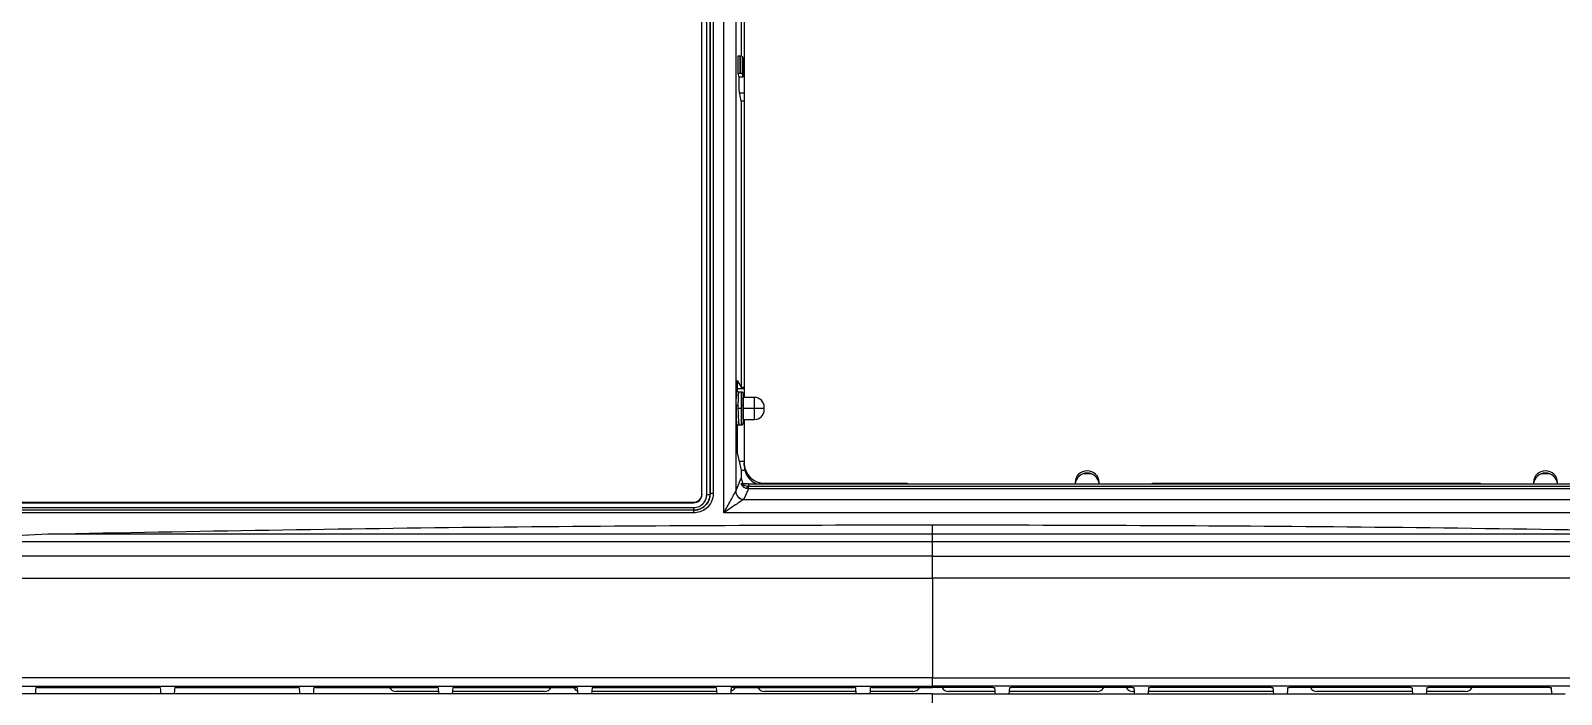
# Model space of a CAD drawing. Header units: millimetres. Extents: x -356 to 237, y 0 to 365.
# Drawn here: x 113.2 to 122.55, y 23.48 to 27.54 of the extents above; entities that cross this region are included whole.
import ezdxf

# ---------------------------------------------------------------- set-up
doc = ezdxf.new("R2010")
doc.units = ezdxf.units.MM

msp = doc.modelspace()

# ---------------------------------------------------------------- linework, layer by layer
at = {"color": 7, "linetype": 'Continuous', "lineweight": 25}
for p, q in [((117.537, 31.6182), (117.537, 27.3827)), ((117.5543, 31.5347), (117.5543, 25.298)), ((117.4304, 24.5926), (117.4304, 28.1612)), ((117.5029, 28.1492), (117.5029, 24.7249)), ((117.296, 24.7072), (117.296, 28.1178)), ((117.326, 24.7039), (117.326, 28.1145)), ((117.346, 24.7074), (117.346, 28.1181)), ((117.346, 28.1179), (117.346, 24.7073)), ((117.366, 28.1215), (117.366, 24.7108)), ((117.5176, 27.2771), (117.5176, 27.3839)), ((117.5276, 27.3828), (117.5276, 27.2749)), ((117.5276, 27.3828), (117.5326, 27.3828)), ((117.5326, 27.2749), (117.5326, 27.3828)), ((117.5426, 27.3816), (117.5426, 27.2728)), ((117.5426, 27.3816), (117.5474, 27.3706)), ((117.5474, 27.3706), (117.5474, 27.2524)), ((117.5474, 27.3479), (117.5543, 27.3479)), ((117.5474, 27.3386), (117.5543, 27.3386)), ((117.5474, 27.3385), (117.5543, 27.3385)), ((117.5234, 27.2524), (117.5176, 27.2771)), ((117.5234, 27.1736), (117.5234, 27.2524)), ((117.5474, 27.2524), (117.5234, 27.2524)), ((117.5326, 27.2749), (117.5276, 27.2749)), ((117.5426, 27.2728), (117.5474, 27.2524)), ((117.537, 27.1063), (117.5234, 27.1736)), ((117.5264, 27.1584), (117.5543, 27.1584)), ((117.537, 27.1063), (117.537, 25.3609)), ((117.5543, 27.1063), (117.537, 27.1063)), ((117.5115, 25.3389), (117.5124, 25.3388)), ((117.5124, 25.4019), (117.537, 25.3609)), ((117.5124, 25.4019), (117.5124, 25.3388)), ((117.5124, 25.3515), (117.5543, 25.3515)), ((117.5124, 25.3515), (117.5543, 25.3515)), ((117.537, 25.3609), (117.5543, 25.3609)), ((117.5124, 25.3384), (117.5126, 25.3367)), ((117.5396, 25.3305), (117.5165, 25.3305)), ((117.5166, 25.2479), (117.5167, 25.2305)), ((117.5378, 25.2305), (117.5378, 25.2479)), ((117.6174, 25.298), (117.5481, 25.298)), ((117.5494, 25.3192), (117.5494, 25.297)), ((117.6174, 25.2305), (117.6174, 25.298)), ((117.5378, 25.2305), (117.5167, 25.2305)), ((117.6174, 25.2305), (117.5482, 25.2305)), ((117.5494, 25.164), (117.5494, 25.1419)), ((117.5494, 25.163), (117.6174, 25.163)), ((117.5543, 25.163), (117.5543, 24.8971)), ((117.6774, 25.2305), (117.6174, 25.2305)), ((117.6174, 25.163), (117.6174, 25.2305)), ((117.6774, 25.2305), (117.6774, 25.238)), ((117.6774, 25.223), (117.6774, 25.2305)), ((117.5124, 25.1222), (117.5124, 24.9586)), ((117.5166, 25.1305), (117.5395, 25.1305)), ((117.5211, 25.1309), (117.521, 25.1311)), ((117.5391, 25.1311), (117.5394, 25.132)), ((117.5124, 24.9586), (117.537, 24.853)), ((117.524, 24.9084), (117.5543, 24.9084)), ((117.5543, 24.8832), (117.5543, 24.8971)), ((117.5029, 24.7249), (117.537, 24.8052)), ((117.537, 24.853), (117.537, 24.8052)), ((117.537, 24.853), (117.5581, 24.853)), ((119.6745, 24.8315), (119.6241, 24.8315)), ((122.4745, 24.8315), (122.4241, 24.8315)), ((117.296, 24.7072), (117.296, 24.7037)), ((117.3439, 24.6874), (117.346, 24.7074)), ((117.346, 24.7073), (117.3449, 24.6966)), ((117.346, 24.7073), (117.346, 24.7074)), ((117.538, 24.7703), (117.5605, 24.7694)), ((117.5803, 24.7405), (117.5529, 24.6757)), ((117.5803, 24.7549), (117.575, 24.7551)), ((117.5803, 24.7694), (117.5803, 24.7549)), ((117.5803, 24.7694), (124.5183, 24.7694)), ((117.5803, 24.7405), (117.5803, 24.7549)), ((124.5183, 24.7549), (117.5803, 24.7549)), ((124.5183, 24.7405), (117.5803, 24.7405)), ((117.6793, 24.774), (118.5493, 24.774)), ((117.6793, 24.774), (117.6793, 24.7694)), ((118.5493, 24.774), (118.5493, 24.7694)), ((119.5758, 24.7774), (119.5763, 24.7694)), ((119.7224, 24.7694), (119.7228, 24.7774)), ((120.0493, 24.774), (122.0493, 24.774)), ((120.0493, 24.7694), (120.0493, 24.774)), ((122.0493, 24.774), (122.0493, 24.7694)), ((122.3758, 24.7774), (122.3763, 24.7694)), ((122.5224, 24.7694), (122.5228, 24.7774)), ((113.1142, 24.6579), (117.246, 24.6579)), ((113.1142, 24.6545), (117.246, 24.6545)), ((113.1142, 24.6251), (117.246, 24.6251)), ((117.246, 24.6092), (113.1142, 24.6092)), ((117.246, 24.5927), (113.1142, 24.5927)), ((117.246, 24.6579), (117.246, 24.6545)), ((117.246, 24.6251), (117.246, 24.6092)), ((117.246, 24.6092), (117.246, 24.5927)), ((117.2813, 24.6724), (117.2813, 24.6689)), ((124.4818, 24.5926), (117.4304, 24.5926)), ((117.552, 24.6745), (124.4818, 24.6745)), ((118.7045, 24.4642), (118.7045, 24.5206)), ((112.9769, 24.4472), (113.3014, 24.4642)), ((118.7045, 24.4163), (118.7045, 24.4642)), ((118.7045, 24.3285), (118.7045, 24.4163)), ((118.7045, 24.3284), (112.9762, 24.3284)), ((118.7045, 24.1946), (118.7045, 24.3286)), ((118.7045, 24.3284), (124.4329, 24.3284)), ((118.7045, 24.1946), (118.7045, 23.5849)), ((118.7045, 23.5351), (118.7045, 23.5849)), ((113.2242, 23.4887), (113.1432, 23.4887)), ((113.9911, 23.4887), (113.2242, 23.4887)), ((113.2372, 23.5268), (113.9768, 23.5268)), ((114.073, 23.4887), (113.9911, 23.4887)), ((114.8396, 23.4887), (114.073, 23.4887)), ((114.0861, 23.5268), (114.8254, 23.5268)), ((114.9222, 23.4887), (114.8396, 23.4887)), ((115.6885, 23.4887), (114.9222, 23.4887)), ((114.9355, 23.5268), (115.6745, 23.5268)), ((115.6871, 23.5029), (115.4285, 23.5029)), ((115.7718, 23.4887), (115.6885, 23.4887)), ((116.5379, 23.4887), (115.7718, 23.4887)), ((116.3355, 23.5029), (115.7732, 23.5029)), ((115.7852, 23.5268), (116.5239, 23.5268)), ((116.6216, 23.4887), (116.5379, 23.4887)), ((117.3876, 23.4887), (116.6216, 23.4887)), ((117.3861, 23.5029), (116.623, 23.5029)), ((116.6351, 23.5268), (117.3737, 23.5268)), ((117.4716, 23.4887), (117.3876, 23.4887)), ((118.2374, 23.4887), (117.4716, 23.4887)), ((117.4852, 23.5268), (118.2237, 23.5268)), ((118.236, 23.5029), (117.6785, 23.5029)), ((118.3216, 23.4887), (118.2374, 23.4887)), ((118.7045, 23.4887), (118.3216, 23.4887)), ((118.5855, 23.5029), (118.323, 23.5029)), ((118.3353, 23.5268), (118.7045, 23.5268)), ((118.7045, 23.5268), (118.7045, 23.5351)), ((119.0738, 23.5268), (118.7045, 23.5268)), ((118.7045, 23.394), (118.7045, 23.4887)), ((118.7045, 23.4887), (119.0874, 23.4887)), ((119.086, 23.5029), (118.8035, 23.5029)), ((119.0874, 23.4887), (119.1716, 23.4887)), ((119.1716, 23.4887), (119.9375, 23.4887)), ((119.7105, 23.5029), (119.173, 23.5029)), ((119.9239, 23.5268), (119.1854, 23.5268)), ((119.936, 23.5029), (119.9285, 23.5029)), ((119.9375, 23.4887), (120.0215, 23.4887)), ((120.0215, 23.4887), (120.7874, 23.4887)), ((120.786, 23.5029), (120.0229, 23.5029)), ((120.774, 23.5268), (120.0353, 23.5268)), ((120.7874, 23.4887), (120.8711, 23.4887)), ((120.8711, 23.4887), (121.6372, 23.4887)), ((121.6239, 23.5268), (120.8851, 23.5268)), ((121.6358, 23.5029), (121.0535, 23.5029)), ((121.6372, 23.4887), (121.7205, 23.4887)), ((121.7205, 23.4887), (122.4868, 23.4887)), ((121.9605, 23.5029), (121.7219, 23.5029)), ((122.4736, 23.5268), (121.7346, 23.5268)), ((122.4868, 23.4887), (122.5695, 23.4887))]:
    msp.add_line(p, q, dxfattribs=at)
at = {"color": 7, "linetype": 'Continuous', "lineweight": 25, "flags": 128}
for points in [[(118.7045, 24.4163), (116.794, 24.4163), (114.8841, 24.4163), (112.9762, 24.4163)], [(113.3014, 24.4642), (115.101, 24.4642), (116.9024, 24.4642), (118.7045, 24.4642)], [(118.7045, 24.4642), (120.5067, 24.4642), (122.308, 24.4642), (124.1077, 24.4642)], [(124.4329, 24.4163), (122.525, 24.4163), (120.615, 24.4163), (118.7045, 24.4163)], [(118.7045, 24.3286), (117.0902, 24.3286), (115.4766, 24.3286), (114.2095, 24.3286), (112.9434, 24.3286)], [(118.7045, 24.3286), (120.3188, 24.3286), (121.9324, 24.3286), (123.1995, 24.3286), (124.4657, 24.3286)], [(112.9364, 24.1946), (114.8575, 24.1946), (116.7805, 24.1946), (118.7045, 24.1946)], [(124.4726, 24.1946), (122.5515, 24.1946), (120.6286, 24.1946), (118.7045, 24.1946)], [(118.7045, 23.5849), (116.7804, 23.5849), (114.8574, 23.5849), (112.9364, 23.5849)], [(118.7045, 23.5849), (120.6284, 23.5849), (122.5517, 23.5849), (124.4726, 23.5849)], [(112.9396, 23.535), (114.8595, 23.5351), (116.7815, 23.5351), (118.7045, 23.5351)], [(115.7755, 23.526), (115.7734, 23.5051), (115.7718, 23.4887)], [(116.6253, 23.526), (116.6233, 23.5051), (116.6216, 23.4887)], [(124.4694, 23.535), (122.5495, 23.5351), (120.6276, 23.5351), (118.7045, 23.5351)], [(119.9337, 23.5259), (119.9358, 23.5051), (119.9375, 23.4887)], [(120.7837, 23.526), (120.7858, 23.5051), (120.7874, 23.4887)]]:
    msp.add_lwpolyline(points, dxfattribs=at)
at = {"color": 7, "linetype": 'Continuous', "lineweight": 25}
for centre, radius, start, end in [((117.5144, 25.2653), 0.0176, 243.90038, 277.35849), ((117.5402, 25.2316), 0.0164, 62.33286, 98.29785), ((117.6174, 25.238), 0.06, 0.00617, 89.99383), ((117.6174, 25.223), 0.06, 270.00617, 359.99383), ((117.6784, 24.898), 0.1241, 180.44411, 270.43379), ((117.6775, 24.8837), 0.1231, 180.23466, 248.07241), ((119.6493, 24.7765), 0.0735, 0.70486, 179.29514), ((119.6493, 24.7625), 0.0736, 5.40008, 174.59992), ((122.4493, 24.7765), 0.0735, 0.70721, 179.29279), ((122.4493, 24.7625), 0.0736, 5.40008, 174.59992), ((117.2471, 24.7072), 0.0489, 314.45844, 359.9233), ((117.2471, 24.7038), 0.0489, 314.45844, 359.9233), ((117.3307, 24.7365), 0.0329, 261.73776, 297.64013), ((117.3612, 24.6783), 0.0329, 81.72563, 117.63919), ((117.5529, 24.725), 0.0505, 182.25924, 268.97984), ((117.5531, 24.7258), 0.0501, 181.09034, 269.76145), ((117.4264, 24.7786), 0.1504, 345.58058, 350.99854), ((117.246, 24.7083), 0.0504, 269.92614, 314.45753), ((117.246, 24.7048), 0.0504, 269.92614, 314.45753), ((115.4285, 23.5494), 0.0465, 209.77872, 270.00299), ((116.3355, 23.5494), 0.0465, 270.00124, 330.37505), ((116.5535, 23.5495), 0.0465, 209.79378, 248.02532), ((117.4605, 23.5494), 0.0465, 285.99558, 330.37477), ((117.6785, 23.5494), 0.0465, 209.77872, 270.00299), ((118.5855, 23.5494), 0.0465, 270.00124, 330.37505), ((118.8035, 23.5495), 0.0465, 209.79085, 269.99086), ((119.7105, 23.5494), 0.0465, 270.00124, 330.37505), ((119.9285, 23.5494), 0.0465, 209.77872, 270.00299), ((121.0535, 23.5495), 0.0465, 209.79085, 269.99086), ((121.9605, 23.5494), 0.0465, 270.00124, 330.37505)]:
    msp.add_arc(centre, radius, start, end, dxfattribs=at)
for points, knots in [([(117.5176, 27.3839), (117.518, 27.3838), (117.5192, 27.3832), (117.5215, 27.3831), (117.5245, 27.3828), (117.5266, 27.3828), (117.5276, 27.3828)], [0, 0, 0, 0, 0.113278, 0.391036, 0.68955, 1, 1, 1, 1]), ([(117.5326, 27.3828), (117.534, 27.3828), (117.5365, 27.3828), (117.5396, 27.3824), (117.5417, 27.3822), (117.5424, 27.3818), (117.5426, 27.3816)], [0, 0, 0, 0, 0.394675, 0.7457, 0.924296, 1, 1, 1, 1]), ([(117.5276, 27.2749), (117.5263, 27.275), (117.5237, 27.275), (117.5207, 27.2756), (117.5185, 27.2761), (117.5178, 27.2768), (117.5176, 27.2771)], [0, 0, 0, 0, 0.383202, 0.726619, 0.907163, 1, 1, 1, 1]), ([(117.5426, 27.2728), (117.5423, 27.2731), (117.5413, 27.2741), (117.5387, 27.2745), (117.5358, 27.2749), (117.5337, 27.2749), (117.5326, 27.2749)], [0, 0, 0, 0, 0.1313695, 0.4078582, 0.6990298, 1, 1, 1, 1]), ([(117.5067, 25.2495), (117.5061, 25.2647), (117.5052, 25.2918), (117.5118, 25.3139), (117.5064, 25.3397), (117.5112, 25.339), (117.5115, 25.3389)], [0, 0, 0, 0, 0.472687, 0.846267, 0.989276, 1, 1, 1, 1]), ([(117.5124, 25.3388), (117.5124, 25.3388), (117.5124, 25.3386), (117.5124, 25.3385), (117.5124, 25.3384)], [0, 0, 0, 0, 0.557869, 1, 1, 1, 1]), ([(117.5124, 25.1222), (117.5115, 25.1281), (117.5089, 25.1461), (117.508, 25.1767), (117.5068, 25.2133), (117.5067, 25.2375), (117.5067, 25.2495)], [0, 0, 0, 0, 0.139459, 0.429582, 0.717883, 1, 1, 1, 1]), ([(117.5126, 25.3367), (117.5128, 25.3361), (117.5132, 25.3349), (117.5144, 25.3325), (117.5166, 25.3301), (117.5197, 25.328), (117.5219, 25.3273), (117.5229, 25.327)], [0, 0, 0, 0, 0.121246, 0.251816, 0.538175, 0.776676, 1, 1, 1, 1]), ([(117.5214, 25.3305), (117.5212, 25.3302), (117.5195, 25.3286), (117.5196, 25.3227), (117.5182, 25.3136), (117.5177, 25.3005), (117.517, 25.2845), (117.5167, 25.2666), (117.5167, 25.2542), (117.5166, 25.2479)], [0, 0, 0, 0, 0.013887, 0.0830296, 0.1928305, 0.3559706, 0.5525505, 0.7709743, 1, 1, 1, 1]), ([(117.5378, 25.2479), (117.5378, 25.2598), (117.5378, 25.2771), (117.5381, 25.2978), (117.5382, 25.3142), (117.5387, 25.3191), (117.5387, 25.3315), (117.5391, 25.3301), (117.5391, 25.3299)], [0, 0, 0, 0, 0.428208, 0.618385, 0.779636, 0.950809, 0.995434, 1, 1, 1, 1]), ([(117.5494, 25.3199), (117.5491, 25.3215), (117.5488, 25.3237), (117.5474, 25.3262), (117.5463, 25.3275), (117.5453, 25.3283), (117.5445, 25.3289), (117.5437, 25.3294), (117.5425, 25.3299), (117.541, 25.3304), (117.5397, 25.3305), (117.5391, 25.3305)], [0, 0, 0, 0, 0.284731, 0.407876, 0.527988, 0.588707, 0.649719, 0.710444, 0.771113, 0.888693, 1, 1, 1, 1]), ([(117.5482, 25.2305), (117.5483, 25.2372), (117.5484, 25.2505), (117.5474, 25.27), (117.5506, 25.2832), (117.5458, 25.2957), (117.5491, 25.2969), (117.5492, 25.2969)], [0, 0, 0, 0, 0.303621, 0.603616, 0.844792, 0.996542, 1, 1, 1, 1]), ([(117.5494, 25.3192), (117.5492, 25.3187), (117.5461, 25.3126), (117.5494, 25.2966), (117.5474, 25.2731), (117.5477, 25.2555), (117.5478, 25.2462)], [0, 0, 0, 0, 0.020756, 0.279834, 0.618876, 1, 1, 1, 1]), ([(117.5478, 25.2462), (117.5478, 25.2335), (117.5479, 25.2087), (117.5483, 25.1772), (117.5486, 25.1551), (117.5492, 25.1452), (117.5494, 25.1419)], [0, 0, 0, 0, 0.363942, 0.713082, 0.906019, 1, 1, 1, 1]), ([(117.5167, 25.2305), (117.5169, 25.2188), (117.5173, 25.1963), (117.5186, 25.1661), (117.5199, 25.1471), (117.5212, 25.1381), (117.5216, 25.1349), (117.5224, 25.1325), (117.5229, 25.1309)], [0, 0, 0, 0, 0.350106, 0.677237, 0.904975, 0.923141, 0.949741, 1, 1, 1, 1]), ([(117.5394, 25.132), (117.5393, 25.1341), (117.539, 25.139), (117.5387, 25.1504), (117.5383, 25.1702), (117.538, 25.1981), (117.5379, 25.2195), (117.5378, 25.2305)], [0, 0, 0, 0, 0.061395, 0.150659, 0.347414, 0.664078, 1, 1, 1, 1]), ([(117.5494, 25.164), (117.5492, 25.1671), (117.5487, 25.1763), (117.5486, 25.1919), (117.5483, 25.2111), (117.5483, 25.224), (117.5482, 25.2305)], [0, 0, 0, 0, 0.137166, 0.417742, 0.703884, 1, 1, 1, 1]), ([(117.5124, 25.1226), (117.5125, 25.1233), (117.5126, 25.1246), (117.5134, 25.1264), (117.5146, 25.1281), (117.5166, 25.1297), (117.5195, 25.1309), (117.5218, 25.1309), (117.5229, 25.1309)], [0, 0, 0, 0, 0.1297494, 0.2614926, 0.3964005, 0.5380783, 0.7706664, 1, 1, 1, 1]), ([(117.5124, 25.1226), (117.5124, 25.1226), (117.5124, 25.1224), (117.5124, 25.1223), (117.5124, 25.1222)], [0, 0, 0, 0, 0.557869, 1, 1, 1, 1]), ([(117.5391, 25.1305), (117.5397, 25.1306), (117.5409, 25.1306), (117.5427, 25.1311), (117.5444, 25.132), (117.5466, 25.1336), (117.5487, 25.1367), (117.5491, 25.1396), (117.5494, 25.1411)], [0, 0, 0, 0, 0.108339, 0.222694, 0.341418, 0.463289, 0.718716, 1, 1, 1, 1]), ([(117.5394, 25.132), (117.5403, 25.1321), (117.5421, 25.1322), (117.5445, 25.1333), (117.5464, 25.1347), (117.5481, 25.1368), (117.5492, 25.1393), (117.5493, 25.1411), (117.5494, 25.1419)], [0, 0, 0, 0, 0.1721505, 0.3403761, 0.4970458, 0.6370017, 0.8563217, 1, 1, 1, 1]), ([(117.537, 24.8052), (117.5374, 24.8), (117.5384, 24.7894), (117.5442, 24.777), (117.5498, 24.7714), (117.5516, 24.7696)], [0, 0, 0, 0, 0.397239, 0.806665, 1, 1, 1, 1]), ([(117.366, 24.7108), (117.3639, 24.6941), (117.3594, 24.6591), (117.3269, 24.6195), (117.2866, 24.5965), (117.2592, 24.5939), (117.246, 24.5927)], [0, 0, 0, 0, 0.2683967, 0.5599865, 0.7882102, 1, 1, 1, 1]), ([(117.246, 24.6251), (117.2573, 24.6265), (117.2808, 24.6294), (117.3077, 24.6506), (117.3233, 24.6772), (117.3251, 24.6952), (117.326, 24.7039)], [0, 0, 0, 0, 0.272141, 0.564873, 0.791249, 1, 1, 1, 1]), ([(117.3449, 24.6966), (117.3446, 24.6935), (117.3439, 24.6838), (117.3365, 24.6627), (117.3185, 24.6358), (117.2912, 24.618), (117.2662, 24.61), (117.2528, 24.6092), (117.246, 24.6088)], [0, 0, 0, 0, 0.064632, 0.20026, 0.460197, 0.721564, 0.858837, 1, 1, 1, 1]), ([(117.246, 24.6089), (117.2528, 24.6093), (117.2662, 24.6101), (117.2913, 24.6181), (117.3182, 24.636), (117.3371, 24.6627), (117.3422, 24.6811), (117.3439, 24.6874)], [0, 0, 0, 0, 0.150941, 0.297734, 0.577266, 0.85509, 1, 1, 1, 1]), ([(117.4304, 24.5926), (117.4442, 24.6175), (117.4641, 24.6534), (117.4869, 24.694), (117.4973, 24.7124), (117.5011, 24.7202), (117.5024, 24.723)], [0, 0, 0, 0, 0.574119, 0.825747, 0.937039, 1, 1, 1, 1]), ([(117.5024, 24.723), (117.5025, 24.7234), (117.5028, 24.724), (117.5029, 24.7246), (117.5029, 24.7249)], [0, 0, 0, 0, 0.566775, 1, 1, 1, 1]), ([(117.5384, 24.7639), (117.5377, 24.7655), (117.5369, 24.7673), (117.5369, 24.7708), (117.5377, 24.7705), (117.538, 24.7703)], [0, 0, 0, 0, 0.730551, 0.88045, 1, 1, 1, 1]), ([(117.5803, 24.7693), (117.5733, 24.7693), (117.5634, 24.7693), (117.551, 24.7696), (117.5437, 24.7698), (117.5393, 24.7701), (117.5372, 24.7702), (117.5371, 24.7702)], [0, 0, 0, 0, 0.4852779, 0.6898247, 0.859836, 0.9881503, 1, 1, 1, 1]), ([(117.5721, 24.7412), (117.5689, 24.7419), (117.5623, 24.7434), (117.5531, 24.7483), (117.5447, 24.755), (117.5405, 24.7609), (117.5384, 24.7639)], [0, 0, 0, 0, 0.237704, 0.483353, 0.737413, 1, 1, 1, 1]), ([(117.575, 24.7551), (117.5703, 24.7558), (117.5619, 24.7569), (117.5523, 24.7596), (117.5461, 24.7613), (117.5427, 24.7623), (117.5401, 24.7631), (117.5389, 24.7637), (117.5384, 24.7639)], [0, 0, 0, 0, 0.376986, 0.6734947, 0.7913125, 0.8870147, 0.9575722, 1, 1, 1, 1]), ([(117.5803, 24.7405), (117.5788, 24.7405), (117.576, 24.7406), (117.5733, 24.741), (117.5721, 24.7412)], [0, 0, 0, 0, 0.560046, 1, 1, 1, 1]), ([(117.552, 24.6745), (117.5497, 24.6731), (117.5431, 24.669), (117.526, 24.6582), (117.4873, 24.633), (117.4538, 24.6092), (117.4304, 24.5926)], [0, 0, 0, 0, 0.054309, 0.160005, 0.412899, 1, 1, 1, 1]), ([(117.5529, 24.6757), (117.5527, 24.6755), (117.5525, 24.675), (117.5522, 24.6747), (117.552, 24.6745)], [0, 0, 0, 0, 0.52328, 1, 1, 1, 1]), ([(113.3014, 24.4642), (114.2016, 24.4807), (116.0025, 24.5136), (117.8037, 24.5183), (118.7045, 24.5206)], [0, 0, 0, 0, 0.49987, 1, 1, 1, 1]), ([(118.7045, 24.5206), (119.6054, 24.5183), (121.4065, 24.5136), (123.2074, 24.4807), (124.1077, 24.4642)], [0, 0, 0, 0, 0.50013, 1, 1, 1, 1]), ([(113.2279, 23.526), (113.2272, 23.519), (113.2259, 23.5066), (113.2247, 23.4942), (113.2242, 23.4887)], [0, 0, 0, 0, 0.560013, 1, 1, 1, 1]), ([(113.2372, 23.5268), (113.236, 23.5268), (113.2338, 23.5268), (113.231, 23.5266), (113.2292, 23.5264), (113.2282, 23.5263), (113.228, 23.5261), (113.2279, 23.526)], [0, 0, 0, 0, 0.372652, 0.701507, 0.894513, 0.965216, 1, 1, 1, 1]), ([(113.9874, 23.5259), (113.9873, 23.526), (113.9869, 23.5262), (113.9858, 23.5263), (113.9843, 23.5265), (113.9825, 23.5267), (113.98, 23.5268), (113.9781, 23.5268), (113.9768, 23.5268)], [0, 0, 0, 0, 0.038899, 0.116837, 0.304984, 0.463156, 0.637371, 1, 1, 1, 1]), ([(113.9874, 23.5259), (113.9878, 23.5217), (113.9885, 23.5147), (113.9895, 23.5051), (113.9903, 23.4969), (113.9908, 23.4915), (113.9911, 23.4887)], [0, 0, 0, 0, 0.3399855, 0.5599945, 0.779991, 1, 1, 1, 1]), ([(114.0767, 23.526), (114.076, 23.519), (114.0748, 23.5066), (114.0735, 23.4942), (114.073, 23.4887)], [0, 0, 0, 0, 0.5599536, 1, 1, 1, 1]), ([(114.0861, 23.5268), (114.085, 23.5268), (114.0827, 23.5268), (114.0799, 23.5266), (114.078, 23.5264), (114.0771, 23.5263), (114.0768, 23.5261), (114.0767, 23.526)], [0, 0, 0, 0, 0.372337, 0.700893, 0.893681, 0.965069, 1, 1, 1, 1]), ([(114.8359, 23.5259), (114.8358, 23.526), (114.8354, 23.5262), (114.8343, 23.5263), (114.8329, 23.5265), (114.831, 23.5267), (114.8286, 23.5268), (114.8267, 23.5268), (114.8254, 23.5268)], [0, 0, 0, 0, 0.038787, 0.115711, 0.304383, 0.462322, 0.636475, 1, 1, 1, 1]), ([(114.8359, 23.5259), (114.8363, 23.5217), (114.837, 23.5147), (114.838, 23.5051), (114.8388, 23.4969), (114.8393, 23.4915), (114.8396, 23.4887)], [0, 0, 0, 0, 0.340026, 0.559979, 0.779984, 1, 1, 1, 1]), ([(114.9259, 23.526), (114.9253, 23.519), (114.924, 23.5066), (114.9228, 23.4942), (114.9222, 23.4887)], [0, 0, 0, 0, 0.559981, 1, 1, 1, 1]), ([(114.9355, 23.5268), (114.9343, 23.5268), (114.9321, 23.5268), (114.9292, 23.5266), (114.9273, 23.5264), (114.9263, 23.5263), (114.926, 23.526), (114.9259, 23.526)], [0, 0, 0, 0, 0.370895, 0.7004194, 0.8931629, 0.964754, 1, 1, 1, 1]), ([(115.6848, 23.5259), (115.6847, 23.526), (115.6844, 23.5262), (115.6833, 23.5263), (115.6819, 23.5266), (115.6801, 23.5267), (115.6776, 23.5268), (115.6757, 23.5268), (115.6745, 23.5268)], [0, 0, 0, 0, 0.037914, 0.1141835, 0.3033762, 0.4610793, 0.6351427, 1, 1, 1, 1]), ([(115.6848, 23.5259), (115.6853, 23.5217), (115.686, 23.5148), (115.6869, 23.5051), (115.6877, 23.4969), (115.6883, 23.4915), (115.6885, 23.4887)], [0, 0, 0, 0, 0.340011, 0.559958, 0.779979, 1, 1, 1, 1]), ([(115.7852, 23.5268), (115.784, 23.5268), (115.7817, 23.5268), (115.7788, 23.5266), (115.7769, 23.5264), (115.7759, 23.5263), (115.7756, 23.526), (115.7755, 23.526)], [0, 0, 0, 0, 0.3702155, 0.6995033, 0.8920813, 0.9643504, 1, 1, 1, 1]), ([(116.5342, 23.5259), (116.5341, 23.526), (116.5338, 23.5262), (116.5327, 23.5263), (116.5313, 23.5266), (116.5295, 23.5267), (116.5271, 23.5268), (116.5252, 23.5268), (116.5239, 23.5268)], [0, 0, 0, 0, 0.037792, 0.113012, 0.303178, 0.460192, 0.634646, 1, 1, 1, 1]), ([(116.5342, 23.5259), (116.5346, 23.5217), (116.5353, 23.5148), (116.5363, 23.5051), (116.5371, 23.4969), (116.5376, 23.4915), (116.5379, 23.4887)], [0, 0, 0, 0, 0.339989, 0.560005, 0.779971, 1, 1, 1, 1]), ([(116.6351, 23.5268), (116.6339, 23.5268), (116.6316, 23.5268), (116.6286, 23.5266), (116.6267, 23.5264), (116.6257, 23.5263), (116.6254, 23.526), (116.6253, 23.526)], [0, 0, 0, 0, 0.369341, 0.699141, 0.891196, 0.964182, 1, 1, 1, 1]), ([(117.3839, 23.5259), (117.3837, 23.526), (117.3834, 23.5262), (117.3824, 23.5263), (117.381, 23.5266), (117.3792, 23.5267), (117.3768, 23.5268), (117.3749, 23.5268), (117.3737, 23.5268)], [0, 0, 0, 0, 0.037159, 0.11225, 0.302529, 0.459294, 0.63369, 1, 1, 1, 1]), ([(117.3839, 23.5259), (117.3843, 23.5217), (117.385, 23.5148), (117.3859, 23.5051), (117.3867, 23.4969), (117.3873, 23.4915), (117.3876, 23.4887)], [0, 0, 0, 0, 0.340029, 0.560002, 0.779976, 1, 1, 1, 1]), ([(117.4753, 23.5259), (117.4746, 23.519), (117.4734, 23.5066), (117.4721, 23.4942), (117.4716, 23.4887)], [0, 0, 0, 0, 0.5599925, 1, 1, 1, 1]), ([(117.4852, 23.5268), (117.4839, 23.5268), (117.4816, 23.5268), (117.4786, 23.5266), (117.4767, 23.5264), (117.4757, 23.5262), (117.4754, 23.526), (117.4753, 23.5259)], [0, 0, 0, 0, 0.368302, 0.698429, 0.890373, 0.963513, 1, 1, 1, 1]), ([(118.2337, 23.5259), (118.2336, 23.526), (118.2333, 23.5262), (118.2323, 23.5264), (118.2309, 23.5266), (118.2291, 23.5267), (118.2267, 23.5268), (118.2249, 23.5268), (118.2237, 23.5268)], [0, 0, 0, 0, 0.037027, 0.111485, 0.301853, 0.458841, 0.633169, 1, 1, 1, 1]), ([(118.2337, 23.5259), (118.2341, 23.5217), (118.2348, 23.5148), (118.2358, 23.5051), (118.2366, 23.4969), (118.2372, 23.4915), (118.2374, 23.4887)], [0, 0, 0, 0, 0.339994, 0.559975, 0.779956, 1, 1, 1, 1]), ([(118.3253, 23.5259), (118.3246, 23.519), (118.3234, 23.5066), (118.3222, 23.4942), (118.3216, 23.4887)], [0, 0, 0, 0, 0.560007, 1, 1, 1, 1]), ([(118.3353, 23.5268), (118.334, 23.5268), (118.3322, 23.5268), (118.3299, 23.5267), (118.3281, 23.5266), (118.3268, 23.5264), (118.3257, 23.5262), (118.3254, 23.526), (118.3253, 23.5259)], [0, 0, 0, 0, 0.3677509, 0.5415043, 0.6982063, 0.8895771, 0.963374, 1, 1, 1, 1]), ([(119.0738, 23.5268), (119.075, 23.5268), (119.0768, 23.5268), (119.0792, 23.5267), (119.0809, 23.5266), (119.0823, 23.5264), (119.0833, 23.5262), (119.0836, 23.526), (119.0837, 23.5259)], [0, 0, 0, 0, 0.368074, 0.54176, 0.697936, 0.889233, 0.963001, 1, 1, 1, 1]), ([(119.0837, 23.5259), (119.0844, 23.519), (119.0856, 23.5066), (119.0869, 23.4942), (119.0874, 23.4887)], [0, 0, 0, 0, 0.559995, 1, 1, 1, 1]), ([(119.1753, 23.5259), (119.1749, 23.5217), (119.1742, 23.5148), (119.1732, 23.5051), (119.1724, 23.4969), (119.1719, 23.4915), (119.1716, 23.4887)], [0, 0, 0, 0, 0.340006, 0.559975, 0.779956, 1, 1, 1, 1]), ([(119.1753, 23.5259), (119.1754, 23.526), (119.1757, 23.5262), (119.1768, 23.5264), (119.1782, 23.5266), (119.1799, 23.5267), (119.1823, 23.5268), (119.1841, 23.5268), (119.1854, 23.5268)], [0, 0, 0, 0, 0.037027, 0.111035, 0.301858, 0.458846, 0.63271, 1, 1, 1, 1]), ([(119.9239, 23.5268), (119.9251, 23.5268), (119.9274, 23.5268), (119.9304, 23.5266), (119.9323, 23.5264), (119.9334, 23.5262), (119.9336, 23.526), (119.9337, 23.5259)], [0, 0, 0, 0, 0.368743, 0.698842, 0.890771, 0.963905, 1, 1, 1, 1]), ([(120.0252, 23.5259), (120.0248, 23.5217), (120.0241, 23.5148), (120.0231, 23.5051), (120.0223, 23.4969), (120.0218, 23.4915), (120.0215, 23.4887)], [0, 0, 0, 0, 0.340016, 0.55999, 0.779964, 1, 1, 1, 1]), ([(120.0252, 23.5259), (120.0253, 23.526), (120.0256, 23.5262), (120.0267, 23.5264), (120.0281, 23.5266), (120.0299, 23.5267), (120.0322, 23.5268), (120.0341, 23.5268), (120.0353, 23.5268)], [0, 0, 0, 0, 0.037545, 0.1121951, 0.3024861, 0.4597165, 0.633667, 1, 1, 1, 1]), ([(120.774, 23.5268), (120.7752, 23.5268), (120.7775, 23.5268), (120.7804, 23.5266), (120.7823, 23.5264), (120.7833, 23.5262), (120.7836, 23.526), (120.7837, 23.526)], [0, 0, 0, 0, 0.3693666, 0.6991899, 0.891258, 0.9637857, 1, 1, 1, 1]), ([(120.8748, 23.5259), (120.8744, 23.5217), (120.8737, 23.5148), (120.8728, 23.5051), (120.872, 23.4969), (120.8714, 23.4915), (120.8711, 23.4887)], [0, 0, 0, 0, 0.339989, 0.560017, 0.779971, 1, 1, 1, 1]), ([(120.8748, 23.5259), (120.875, 23.526), (120.8753, 23.5262), (120.8763, 23.5263), (120.8778, 23.5266), (120.8796, 23.5267), (120.882, 23.5268), (120.8838, 23.5268), (120.8851, 23.5268)], [0, 0, 0, 0, 0.037411, 0.113067, 0.302772, 0.460226, 0.634218, 1, 1, 1, 1]), ([(121.6239, 23.5268), (121.6251, 23.5268), (121.6273, 23.5268), (121.6303, 23.5266), (121.6321, 23.5264), (121.6331, 23.5263), (121.6334, 23.526), (121.6335, 23.526)], [0, 0, 0, 0, 0.370389, 0.699831, 0.892499, 0.964334, 1, 1, 1, 1]), ([(121.6335, 23.526), (121.6342, 23.519), (121.6354, 23.5066), (121.6367, 23.4942), (121.6372, 23.4887)], [0, 0, 0, 0, 0.560011, 1, 1, 1, 1]), ([(121.7242, 23.5259), (121.7238, 23.5217), (121.7231, 23.5148), (121.7221, 23.5051), (121.7213, 23.4969), (121.7208, 23.4915), (121.7205, 23.4887)], [0, 0, 0, 0, 0.340003, 0.559964, 0.779976, 1, 1, 1, 1]), ([(121.7242, 23.5259), (121.7243, 23.526), (121.7246, 23.5262), (121.7257, 23.5263), (121.7272, 23.5266), (121.729, 23.5267), (121.7314, 23.5268), (121.7333, 23.5268), (121.7346, 23.5268)], [0, 0, 0, 0, 0.038294, 0.114569, 0.303775, 0.461489, 0.635565, 1, 1, 1, 1]), ([(122.4736, 23.5268), (122.4747, 23.5268), (122.477, 23.5268), (122.4799, 23.5266), (122.4817, 23.5264), (122.4827, 23.5263), (122.483, 23.526), (122.4831, 23.526)], [0, 0, 0, 0, 0.370928, 0.699995, 0.892756, 0.964353, 1, 1, 1, 1]), ([(122.4831, 23.526), (122.4838, 23.519), (122.485, 23.5066), (122.4863, 23.4942), (122.4868, 23.4887)], [0, 0, 0, 0, 0.5599686, 1, 1, 1, 1])]:
    msp.add_open_spline(points, degree=3, knots=knots, dxfattribs=at)

doc.saveas('drawing.dxf')
